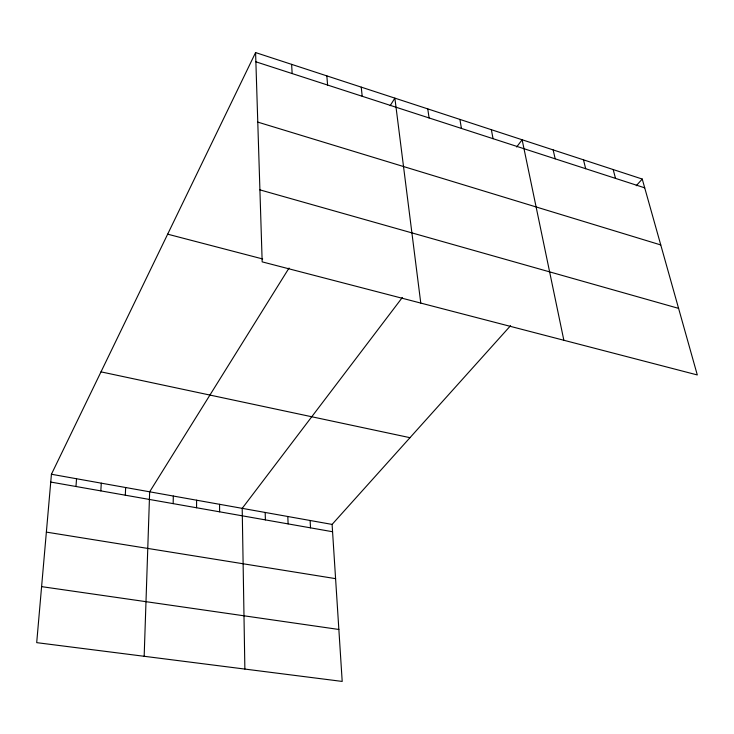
<?xml version="1.0" encoding="UTF-8"?>
<svg xmlns="http://www.w3.org/2000/svg" width="734" height="734" viewBox="0 0 734 734"><rect width="100%" height="100%" fill="white"/><g stroke="black" fill="none" stroke-linecap="round" stroke-linejoin="round"><path stroke-width="1.1" d="M196.556 507.754L196.611 500.203M173.16 503.634L173.316 496.037M144.167 656.288L149.663 491.808L289.049 268.029M125.303 495.193L125.661 487.523M100.824 490.881L101.292 483.165M75.978 486.504L76.547 478.742M255.588 52.573L262.176 261.864L697.3 374.946L642.241 179.05L255.588 52.573L51.426 474.256L36.7 642.645L342.2 681.427L332.098 524.415L510.58 325.667M390.167 105.687L394.874 98.136L420.775 303.078M402.333 297.499L242.202 508.35L244.872 669.078M516.644 146.993L522.131 139.763L563.85 340.255M636.24 185.739L642.241 179.05M41.599 586.631L338.86 629.469M46.37 532.113L335.585 578.64M50.747 482.054L332.575 531.737M51.426 474.256L332.098 524.415M101.008 371.863L409.994 437.684M167.664 234.174L262.68 258.964M259.909 189.867L678.592 308.372M257.781 122.11L660.765 244.945M255.882 61.803L644.718 187.849M613.184 169.545L615.514 178.38M583.493 159.838L585.677 168.71M553.152 149.91L555.179 158.819M491.358 129.698L493.055 138.689M459.906 119.403L461.429 128.432M427.757 108.889L429.096 117.954M361.247 87.135L362.192 96.264M326.841 75.877L327.584 85.043M291.627 64.363L292.15 73.556M310.124 520.489L310.51 527.847M287.811 516.497L288.113 523.902M265.176 512.451L265.396 519.892M219.576 504.304L219.613 511.818"/></g></svg>
